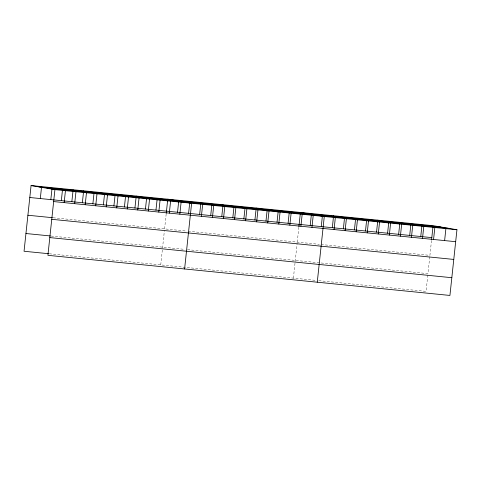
<?xml version="1.0" encoding="UTF-8"?>
<svg xmlns="http://www.w3.org/2000/svg" width="481" height="481" viewBox="0 0 481 481"><rect width="100%" height="100%" fill="white"/><g stroke="black" fill="none" stroke-linecap="round" stroke-linejoin="round"><path stroke-width="0.36" stroke-dasharray="2.4 1.8" d="M160.738 264.893L164.43 230.345M164.586 228.884L166.167 214.099M293.404 278.132L297.096 243.584M297.252 242.123L298.833 227.339M427.807 275.114L426.07 291.372L316.991 280.483M429.761 256.818L427.964 273.635L186.219 249.513M431.499 240.578L429.918 255.357L320.839 244.474M53.132 217.761L186.694 231.09M188.173 231.235L319.36 244.324M51.178 236.033L184.746 249.362M49.284 253.77L315.512 280.339"/><path stroke-width="0.72" d="M31.073 185.558L54.93 189.628L47.908 255.327L449.927 295.442L456.95 229.744L433.092 225.673L31.073 185.558L24.05 251.256L48.581 253.703M40.308 198.557L41.582 186.61M50.824 199.603L51.942 189.153M61.34 200.655L62.452 190.199M64.165 202.627L65.446 190.68M71.849 201.701L73.13 189.755M74.681 203.673L75.962 191.727M82.365 202.754L83.64 190.807M85.197 204.726L86.472 192.779M92.881 203.8L93.999 193.35M95.713 205.772L96.988 193.825M103.397 204.852L104.509 194.396M106.223 206.824L107.504 194.877M113.907 205.898L115.025 195.448M116.739 207.87L118.019 195.923M124.423 206.95L125.541 196.495M127.255 208.922L128.529 196.976M134.939 207.996L136.213 196.05M137.77 209.969L139.045 198.022M145.454 209.049L146.567 198.593M148.28 211.021L149.561 199.074M155.964 210.095L157.083 199.645M158.796 212.067L160.077 200.12M166.246 213.36L167.598 200.691M169.312 213.119L170.587 201.172M177.537 212.247L178.812 200.3M179.828 214.165L181.103 202.218M188.594 213.354L189.869 201.407M184.596 268.963L191.618 203.271L167.755 199.2M199.645 214.454L200.763 204.004M201.395 216.318L202.675 204.371M210.702 215.56L211.82 205.104M212.452 217.424L213.726 205.477M221.759 216.66L223.034 204.714M223.509 218.524L224.783 206.577M232.816 217.767L233.928 207.311M234.56 219.631L235.84 207.684M243.867 218.867L244.985 208.417M245.617 220.731L246.897 208.784M254.924 219.973L256.199 208.026M256.674 221.837L257.948 209.89M265.981 221.074L267.099 210.624M267.731 222.937L269.005 210.991M277.038 222.18L278.15 211.724M278.788 224.044L280.062 212.097M288.089 223.28L289.207 212.83M289.839 225.144L291.119 213.197M298.911 226.599L300.427 212.44L324.284 216.51L317.262 282.203M300.896 226.25L302.17 214.304M310.203 225.487L311.321 215.031M311.953 227.351L313.227 215.404M321.26 226.587L322.378 216.137M332.311 227.693L333.592 215.747M334.061 229.557L335.341 217.61M343.368 228.794L344.486 218.344M345.117 230.658L346.392 218.717M354.425 229.9L355.543 219.444M356.174 231.764L357.449 219.817M365.482 231L366.6 220.551M367.231 232.864L368.506 220.923M376.539 232.107L377.813 220.16M378.282 233.97L379.563 222.024M387.59 233.207L388.708 222.757M389.339 235.071L390.614 223.13M398.647 234.313L399.765 223.857M400.396 236.177L401.671 224.23M409.704 235.413L410.978 223.467M411.453 237.277L412.728 225.336M420.761 236.52L421.873 226.064M422.504 238.384L423.785 226.437M431.577 239.839L432.93 227.17M433.561 239.484L434.836 227.537M444.618 240.59L445.893 228.643M38.943 186.905L440.963 227.02M47.054 188.287L449.074 228.403M54.93 189.628L456.95 229.744M29.792 197.505L431.812 237.62M53.656 201.575L455.675 241.69M27.898 215.241L52.429 217.689M51.756 219.312L453.775 259.427M25.944 233.519L50.481 235.967M49.808 237.59L451.827 277.705"/></g></svg>
